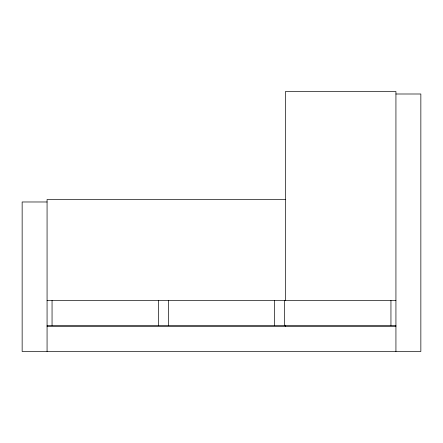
<?xml version="1.0" encoding="UTF-8"?>
<svg xmlns="http://www.w3.org/2000/svg" width="443" height="443" viewBox="0 0 443 443"><rect width="100%" height="100%" fill="white"/><g stroke="black" fill="none" stroke-linecap="round" stroke-linejoin="round"><path stroke-width="0.66" d="M395.931 93.999L420.85 93.999L420.85 351.493L22.15 351.493L22.15 201.98L47.069 201.98M285.458 199.488L47.069 199.488L47.069 351.493M47.069 300.492L395.931 300.492M47.069 325.411L395.931 325.411M47.069 326.574L395.931 326.574M395.931 351.493L395.931 91.507L285.458 91.507L285.458 300.326M390.947 300.492L390.947 325.411M285.458 325.195L285.458 326.574M284.627 300.492L284.627 325.411M274.66 300.492L274.66 325.411M168.34 300.492L168.34 325.411M158.373 300.492L158.373 325.411M52.052 300.492L52.052 325.411"/></g></svg>
